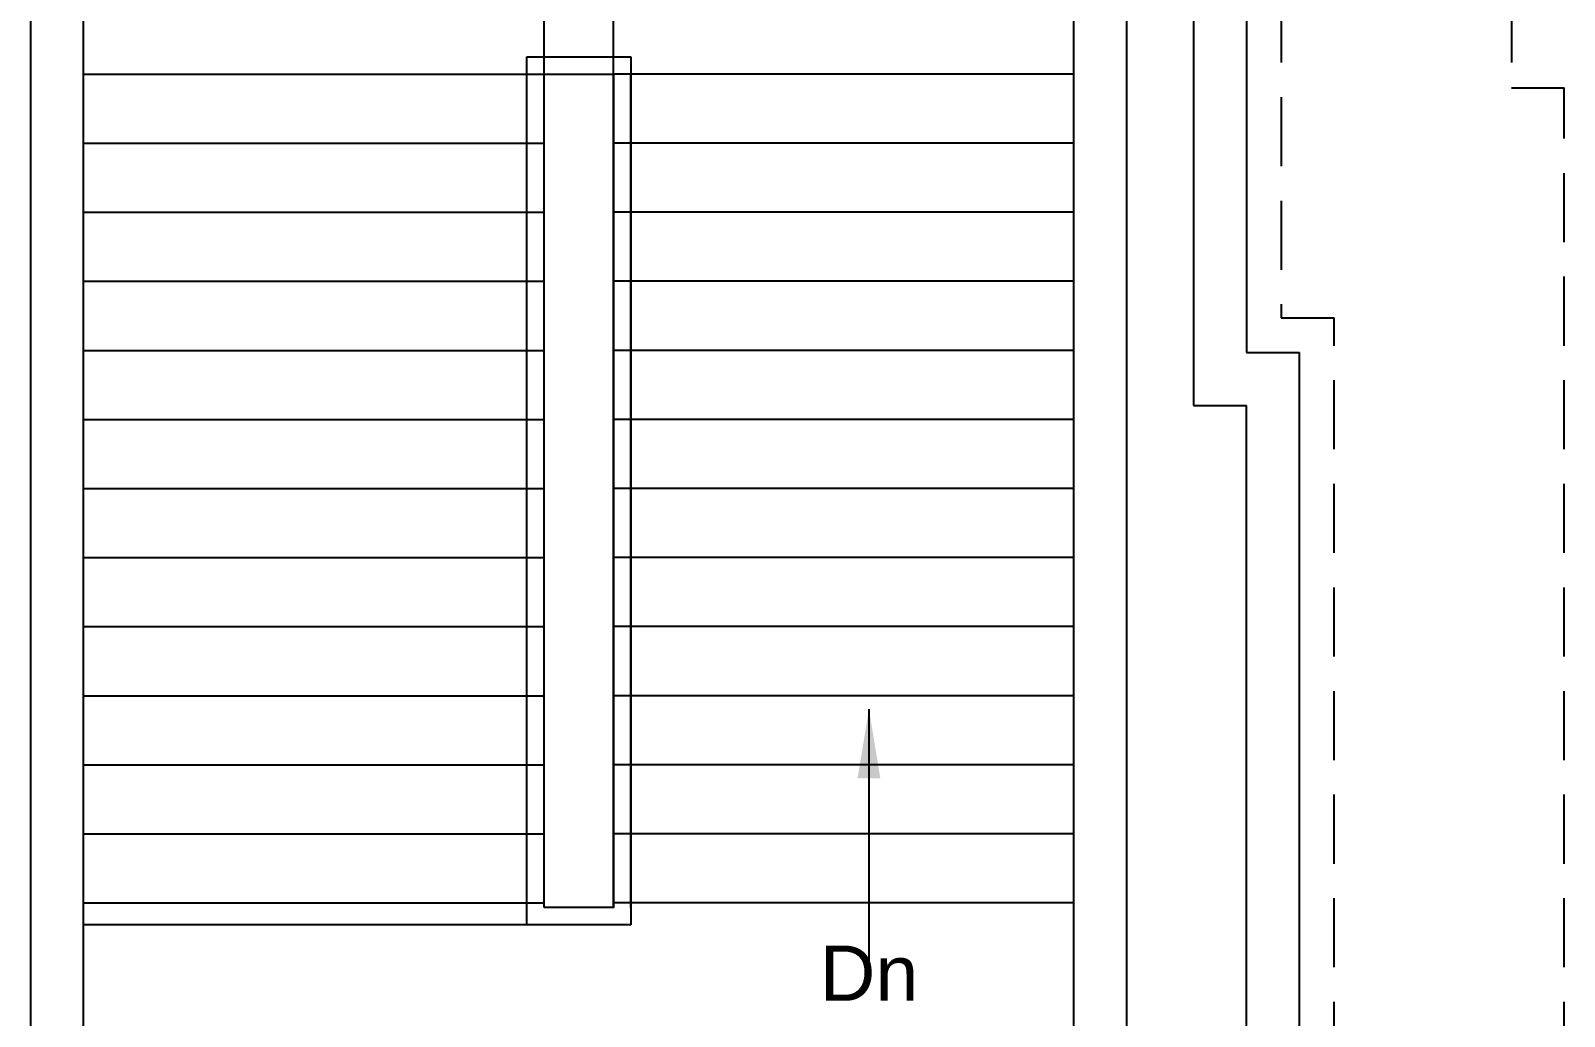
# Model space of a CAD drawing. Extents: x 7897917 to 8423973, y -6487334 to -6173396.
# Drawn here: x 8333733 to 8340392, y -6350280 to -6345998 of the extents above; entities that cross this region are included whole.
import ezdxf
from ezdxf.enums import TextEntityAlignment as Align

# ---------------------------------------------------------------- set-up
doc = ezdxf.new("R2010")
doc.units = 0
doc.header["$LTSCALE"] = 600
doc.header["$MEASUREMENT"] = 0
doc.linetypes.add('DASHED', pattern=[0.75, 0.5, -0.25])
doc.linetypes.add('HIDDEN', pattern=[0.375, 0.25, -0.125])
doc.layers.get('0').update_dxf_attribs({"linetype": 'CONTINUOUS'})
for name, color, linetype in [('Ele. Proj', 7, 'CONTINUOUS'), ('Staircase', 7, 'CONTINUOUS'), ('Stairscase', 7, 'CONTINUOUS'), ('Walls', 7, 'CONTINUOUS')]:
    doc.layers.add(name, color=color, linetype=linetype)
doc.styles.add('ari', font='arial.ttf')
doc.styles.add('ARIAL', font='arial.ttf')
doc.dimstyles.new('int. dim', dxfattribs={"dimtxt": 450, "dimasz": 80, "dimexe": 80, "dimexo": 0, "dimgap": 70, "dimtad": 0, "dimdec": 0, "dimzin": 12, "dimdsep": 46, "dimtxsty": 'ari', "dimblk": 'OBLIQUE', "dimcen": 2, "dimdle": 80, "dimclrd": 256, "dimclre": 256, "dimclrt": 6, "dimadec": 0, "dimazin": 0, "dimtfac": 1, "dimtdec": 0, "dimtix": 1, "dimtmove": 2, "dimatfit": 3, "dimfxl": 1, "dimtolj": 1, "dimtzin": 0, "dimlwd": -1, "dimlwe": -1, "dimarcsym": 0})

# ---------------------------------------------------------------- blocks, each defined once
blk = doc.blocks.new('_Oblique')
at = {"color": 0, "linetype": 'ByBlock', "lineweight": -2}
blk.add_line((-0.5, -0.5), (0.5, 0.5), dxfattribs=at)

msp = doc.modelspace()

# ---------------------------------------------------------------- linework, layer by layer
at = {"layer": 'Ele. Proj', "color": 1}
for p, q in [((8339012.442, -6343586.711, 9.056), (8339012.301, -6347395.968, 8.508)), ((8338782.433, -6343816.711, -63.643), (8338782.292, -6347625.969, -63.643)), ((8339012.302, -6347395.969, 183.893), (8339242.302, -6347395.969, 183.954)), ((8339242.267, -6375506.083, -63.643), (8339242.267, -6347395.969, -63.643)), ((8338782.292, -6347625.969, -63.643), (8339012.267, -6347625.969, -63.643)), ((8339012.267, -6375506.083, -63.643), (8339012.267, -6347625.969, -63.643))]:
    msp.add_line(p, q, dxfattribs=at)
at = {"layer": 'Ele. Proj', "color": 8, "linetype": 'DASHED'}
for p, q in [((8340162.442, -6343586.753, -63.643), (8340162.343, -6346245.969, -63.643)), ((8340162.343, -6346245.969, -63.643), (8340392.267, -6346245.969, -63.643)), ((8340392.267, -6354116.676, -63.643), (8340392.267, -6346245.969, -63.643))]:
    msp.add_line(p, q, dxfattribs=at)
at = {"layer": 'Stairscase', "color": 8, "linetype": 'DASHED', "ltscale": 10}
for p, q in [((8335962.975, -6346187.015, 2.894), (8335962.975, -6344186.582, 2.894)), ((8333963.067, -6346187.015, 2.894), (8335963.067, -6346187.015, 2.894)), ((8333963.067, -6346487.015, 2.894), (8335963.067, -6346487.015, 2.894)), ((8333963.067, -6346787.015, 2.894), (8335963.067, -6346787.015, 2.894)), ((8333963.067, -6347087.015, 2.894), (8335963.067, -6347087.015, 2.894)), ((8333963.067, -6347387.015, 2.894), (8335963.067, -6347387.015, 2.894)), ((8333963.067, -6347687.015, 2.894), (8335963.067, -6347687.015, 2.894)), ((8333963.067, -6347987.015, 2.894), (8335963.067, -6347987.015, 2.894)), ((8333963.067, -6348287.015, 2.894), (8335963.067, -6348287.015, 2.894)), ((8333963.067, -6348587.015, 2.894), (8335963.067, -6348587.015, 2.894)), ((8333963.067, -6348887.015, 2.894), (8335963.067, -6348887.015, 2.894)), ((8333963.067, -6349187.015, 2.894), (8335963.067, -6349187.015, 2.894)), ((8333963.067, -6349487.015, 2.894), (8335963.067, -6349487.015, 2.894))]:
    msp.add_line(p, q, dxfattribs=at)
at = {"layer": 'Stairscase', "color": 7, "linetype": 'Continuous'}
for p, q in [((8336263.264, -6346187.015, 2.894), (8336263.264, -6344186.582, 2.894)), ((8335888.067, -6349881.989, 2.894), (8335888.067, -6346112.015, 2.894)), ((8335888.067, -6346112.015, 2.894), (8336338.335, -6346112.015, 2.894)), ((8336338.335, -6346112.015, 2.894), (8336338.335, -6349881.989, 2.894)), ((8335888.067, -6349806.989, 2.894), (8335888.067, -6346187.015, 2.894)), ((8335963.067, -6349806.989, 2.894), (8335963.067, -6346187.015, 2.894)), ((8336263.335, -6349806.989, 2.894), (8336263.335, -6346187.015, 2.894)), ((8338263.335, -6346187.015, 2.894), (8336263.335, -6346187.015, 2.894)), ((8338263.335, -6346487.015, 2.894), (8336263.335, -6346487.015, 2.894)), ((8338263.335, -6346787.015, 2.894), (8336263.335, -6346787.015, 2.894)), ((8338263.335, -6347087.015, 2.894), (8336263.335, -6347087.015, 2.894)), ((8338263.335, -6347387.015, 2.894), (8336263.335, -6347387.015, 2.894)), ((8338263.332, -6347687.015, 2.894), (8336263.335, -6347687.015, 2.894)), ((8338263.335, -6347987.015, 2.894), (8336263.335, -6347987.015, 2.894)), ((8338263.335, -6348287.015, 2.894), (8336263.335, -6348287.015, 2.894)), ((8338263.335, -6348587.015, 2.894), (8336263.335, -6348587.015, 2.894)), ((8338263.335, -6348887.015, 2.894), (8336263.335, -6348887.015, 2.894)), ((8338263.335, -6349187.015, 2.894), (8336263.335, -6349187.015, 2.894)), ((8338263.335, -6349487.015, 2.894), (8336263.335, -6349487.015, 2.894)), ((8333963.067, -6349787.015, 2.894), (8335963.067, -6349787.015, 2.894)), ((8338263.335, -6349787.015, 2.894), (8336263.335, -6349787.015, 2.894)), ((8336338.335, -6349881.989, 2.894), (8333963.066, -6349881.989, 2.894))]:
    msp.add_line(p, q, dxfattribs=at)
at = {"layer": 'Stairscase', "color": 8, "linetype": 'HIDDEN', "ltscale": 1000}
msp.add_line((8336338.335, -6349806.989, 2.894), (8336338.335, -6346187.015, 2.894), dxfattribs=at)
at = {"layer": 'Stairscase', "color": 7, "linetype": 'Continuous', "elevation": 2.894}
msp.add_lwpolyline([(8335963.067, -6349806.989), (8335963.067, -6346187.015), (8336263.335, -6346187.015), (8336263.335, -6349806.989)], close=True, dxfattribs=at)
at = {"layer": 'Walls', "linetype": 'DASHED'}
for p, q in [((8339162.442, -6343586.716, -63.643), (8339162.306, -6347245.969, -63.643)), ((8339162.306, -6347245.969, -63.643), (8339392.267, -6347245.969, -63.643)), ((8339392.267, -6354116.676, -63.643), (8339392.267, -6347245.969, -63.643))]:
    msp.add_line(p, q, dxfattribs=at)
at = {"layer": 'Walls', "linetype": 'Continuous'}
for p, q in [((8333733.066, -6350901.624, 17.724), (8333733.066, -6344186.615, 17.724)), ((8333963.066, -6350901.71, 17.724), (8333963.066, -6344186.615, 17.724)), ((8338262.712, -6350751.756, 2.894), (8338262.712, -6344186.615, 2.894)), ((8338492.712, -6350751.756, 2.894), (8338492.712, -6344186.615, 2.894))]:
    msp.add_line(p, q, dxfattribs=at)

# ---------------------------------------------------------------- texts
at = {"layer": 'Staircase', "color": 7, "linetype": 'Continuous', "style": 'ARIAL'}
msp.add_text('Dn', height=240, dxfattribs=at).set_placement((8337373.1, -6350212.28, 2.396), align=Align.CENTER)

# ---------------------------------------------------------------- leaders
at = {"layer": 'Staircase', "color": 7, "linetype": 'Continuous'}
msp.add_leader([(8337372.885, -6348945.276, 2.396), (8337372.885, -6350069.478, 2.396)], dimstyle='int. dim', override={"dimasz": 300, "dimgap": 70, "dimtad": 0, "dimclrd": 256}, dxfattribs=at)

doc.saveas('drawing.dxf')
